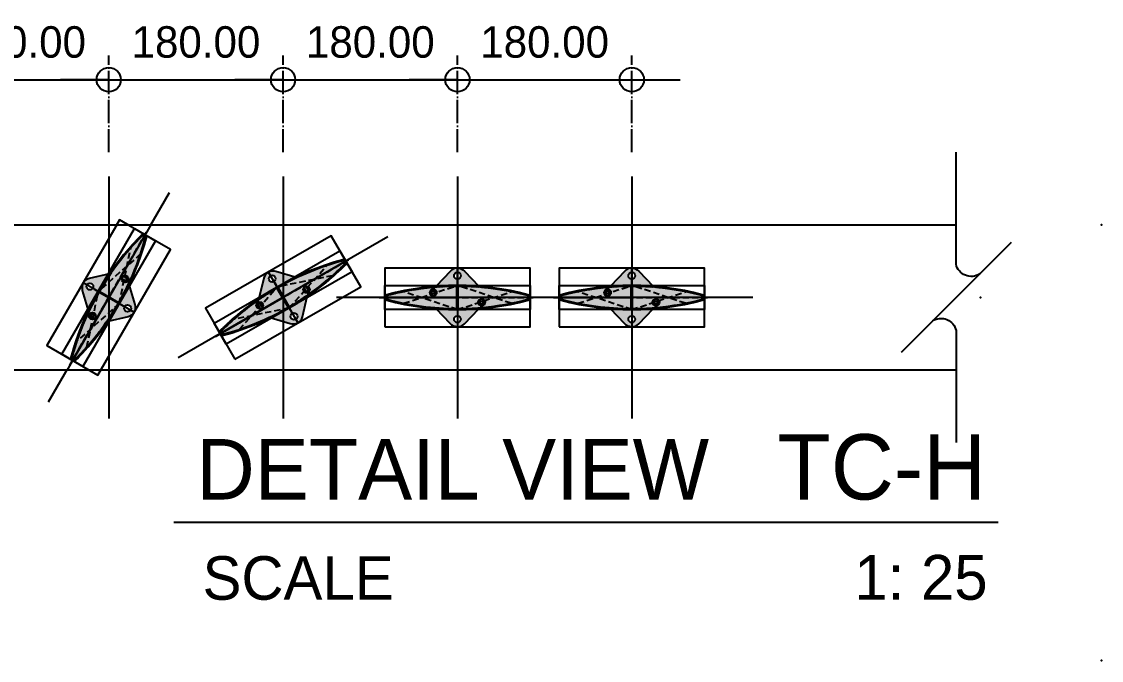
# Model space of a CAD drawing. Header units: millimetres. Extents: x -244126 to 368105, y -173968 to 259060.
# Drawn here: x 69860 to 70975, y 63390 to 64050 of the extents above; entities that cross this region are included whole.
import ezdxf
from ezdxf.enums import TextEntityAlignment as Align

# ---------------------------------------------------------------- set-up
doc = ezdxf.new("R2010")
doc.units = ezdxf.units.MM
doc.header["$MEASUREMENT"] = 0
for name, pattern in [('ACAD_ISO04W100', [30, 24, -3, 0, -3]), ('BORDER2', [22.225, 6.35, -3.175, 6.35, -3.175, 0, -3.175]), ('CENTER', [2, 1.25, -0.25, 0.25, -0.25]), ('HIDDEN', [9.525, 6.35, -3.175]), ('TA_GL_000.00010', [0.000275, 0.0001, -2.5e-05, 2.5e-05, -2.5e-05, 0.0001])]:
    doc.linetypes.add(name, pattern=pattern)
for name, color, linetype in [('000 - D I M', 6, 'Continuous'), ('000 - GRID', 8, 'CENTER'), ('000 - H A T C H', 8, 'Continuous'), ('000 - H I D D E N', 7, 'Continuous'), ('000 - SYMBOL CON', 1, 'Continuous'), ('000 - T E X T', 4, 'Continuous'), ('000 - WIPEOUT', 250, 'Continuous'), ('001 - ASCESSORIES', 1, 'Continuous'), ('002 - STRUCTURAL STEEL', 4, 'Continuous'), ('A03_SUN LOUVER', 7, 'Continuous')]:
    doc.layers.add(name, color=color, linetype=linetype)
doc.styles.add('Cetury Gothic', font='GOTHIC.TTF')
doc.styles.add('CORDIA', font='cordia.shx')
doc.styles.add('TA', font='Cordia New.ttf', dxfattribs={"height": 4.5})
doc.dimstyles.new('DIM C-C', dxfattribs={"dimtxt": 0.18, "dimasz": 0.1, "dimexe": 0.1, "dimexo": 0.1, "dimgap": 0.09, "dimtad": 1, "dimtoh": 1, "dimzin": 0, "dimdsep": 46, "dimtxsty": 'CORDIA', "dimblk": 'ORIGIN', "dimcen": 0.1, "dimdle": 0.1, "dimclrd": 40, "dimclre": 140, "dimclrt": 3, "dimadec": 0, "dimazin": 0, "dimtfac": 1, "dimtix": 1, "dimtmove": 2, "dimatfit": 3, "dimfxl": 1, "dimtolj": 1, "dimtzin": 0, "dimarcsym": 0})

# ---------------------------------------------------------------- blocks, each defined once
blk = doc.blocks.new('*U917')
at = {"color": 0}
blk.add_wipeout([(-75, 3060), (75, 3060), (75, 0), (-75, 0)], dxfattribs=at).dxf.layer = '000 - WIPEOUT'
at = {"layer": '002 - STRUCTURAL STEEL', "color": 0, "linetype": 'ByBlock'}
blk.add_lwpolyline([(-75, 3060), (75, 3060), (75, 0), (-75, 0)], close=True, dxfattribs=at)
blk = doc.blocks.new('000 - ASSCESSORIES_FAMELINE_AL.END_CAP_FOR_AF_150_TOP_VIEW')
at = {"layer": '000 - H A T C H'}
h = blk.add_hatch(dxfattribs=at)
h.set_pattern_fill('DOTS', color=8, scale=20)
h.set_pattern_definition([(0, (-55991.9054, -45153.6776), (0.625, 1.25), [0, -1.25])])
h.paths.add_polyline_path([(-22.1, 11.6, 0.045886), (-72.8, 2.9, 0.339294), (-75, 0), (0, 0), (0, 19, -0.414214), (-3.5, 22.5, -0.414214), (0, 26), (0, 30.4, 0.18442), (-7.3, 27.3)])
h.paths.add_polyline_path([(-21.5, 5, -1), (-28.5, 5, -1)], flags=16)
h.paths.add_polyline_path([(75, 0, 0.339294), (72.8, 2.9, 0.045886), (22.1, 11.6), (7.3, 27.3, 0.18442), (0, 30.4), (0, 26, -0.414214), (3.5, 22.5, -0.414214), (0, 19), (0, 0)])
h.paths.add_polyline_path([(-7.3, -27.3, 0.18442), (0, -30.4), (0, -26, -0.414214), (-3.5, -22.5, -0.414214), (0, -19), (0, 0), (-75, 0, 0.339294), (-72.8, -2.9, 0.045886), (-22.1, -11.6)])
h.paths.add_polyline_path([(0, -19, -0.414214), (3.5, -22.5, -0.414214), (0, -26), (0, -30.4, 0.18442), (7.3, -27.3), (22.1, -11.6, 0.045886), (72.8, -2.9, 0.339294), (75, 0), (0, 0)])
h.paths.add_polyline_path([(21.5, -5, -1), (28.5, -5, -1)], flags=16)
at = {"color": 250}
blk.add_lwpolyline([(-75, -30.4), (75, -30.4), (75, 30.4), (-75, 30.4)], close=True, dxfattribs=at)
at = {"layer": '000 - SYMBOL CON', "color": 250}
for p, q in [((0, 0), (0, 30.4)), ((0, 0), (0, 30.4)), ((-75, 0), (0, 0)), ((-75, 0), (0, 0)), ((75, 0), (0, 0)), ((0, 0), (0, -30.4)), ((75, 0), (0, 0)), ((0, 0), (0, -30.4))]:
    blk.add_line(p, q, dxfattribs=at)
at = {"layer": '001 - ASCESSORIES', "color": 0}
for points in [[(0, 30.4, 0.18442), (-7.3, 27.3), (-22.1, 11.6, 0.045886), (-72.8, 2.9, 0.339294), (-75, 0)], [(0, 30.4, -0.18442), (7.3, 27.3), (22.1, 11.6, -0.045886), (72.8, 2.9, -0.339294), (75, 0)], [(0, -30.4, -0.18442), (-7.3, -27.3), (-22.1, -11.6, -0.045886), (-72.8, -2.9, -0.339294), (-75, 0)], [(0, -30.4, 0.18442), (7.3, -27.3), (22.1, -11.6, 0.045886), (72.8, -2.9, 0.339294), (75, 0)]]:
    blk.add_lwpolyline(points, format="xyb", dxfattribs=at)
for centre in [(0, 22.5), (-25, 5), (25, -5), (0, -22.5)]:
    blk.add_circle(centre, 3.5, dxfattribs=at)
blk = doc.blocks.new('000 - FAMELINE_AL.SUN_LV_AF_150_CUT_VIEW')
at = {"layer": '000 - H A T C H'}
h = blk.add_hatch(dxfattribs=at)
h.set_pattern_fill('ANSI32', color=256, scale=0.1)
h.set_pattern_definition([(45, (-10310.8226, 5765.5874), (-0.67351921, 0.67351921), []), (45, (-10310.3736, 5765.5874), (-0.67351921, 0.67351921), [])])
edge = h.paths.add_edge_path(flags=16)
edge.add_arc((-0.8, -11.2), 0.3, 269.8359, 360)
edge.add_line((-0.5, -11.2), (-0.5, 11.2))
edge.add_arc((-0.8, 11.2), 0.3, 0, 90.1641)
edge.add_arc((0, -268.1), 279.6, 90.1641, 94.9125)
edge.add_arc((-23.9, 10), 0.5, 94.9125, 180)
edge.add_line((-24.4, 10), (-24.4, 8.2))
edge.add_arc((-23.9, 8.2), 0.5, 180, 250.8308)
edge.add_arc((-25, 5), 2.85, -44.534, 70.8308, ccw=False)
edge.add_arc((-23.4, 3.4), 0.6, 135.466, 315.466, ccw=False)
edge.add_arc((-25, 5), 1.65, 315.466, 584.534)
edge.add_arc((-26.6, 3.4), 0.6, -135.466, 44.534, ccw=False)
edge.add_arc((-25, 5), 2.85, 109.1692, 224.534, ccw=False)
edge.add_arc((-26.1, 8.2), 0.5, 289.1692, 360)
edge.add_line((-25.6, 8.2), (-25.6, 9.8))
edge.add_arc((-26.1, 9.8), 0.5, 0, 95.366)
edge.add_arc((0, -268.1), 279.6, 95.366, 105.0329)
edge.add_arc((-72, 0), 2, 105.0329, 254.9671)
edge.add_arc((0, 268.1), 279.6, 254.9671, 269.8359)
edge = h.paths.add_edge_path(flags=16)
edge.add_arc((23.9, -8.2), 0.5, 0, 70.8308)
edge.add_arc((25, -5), 2.85, 135.466, 250.8308, ccw=False)
edge.add_arc((23.4, -3.4), 0.6, -44.534, 135.466, ccw=False)
edge.add_arc((25, -5), 1.65, 135.466, 404.534)
edge.add_arc((26.6, -3.4), 0.6, 44.534, 224.534, ccw=False)
edge.add_arc((25, -5), 2.85, -70.8308, 44.534, ccw=False)
edge.add_arc((26.1, -8.2), 0.5, 109.1692, 180)
edge.add_line((25.6, -8.2), (25.6, -9.8))
edge.add_arc((26.1, -9.8), 0.5, 180, 275.366)
edge.add_arc((0, 268.1), 279.6, 275.366, 285.0329)
edge.add_arc((72, 0), 2, 285.0329, 434.9671)
edge.add_arc((0, -268.1), 279.6, 74.9671, 89.8359)
edge.add_arc((0.8, 11.2), 0.3, 89.8359, 180)
edge.add_line((0.5, 11.2), (0.5, -11.2))
edge.add_arc((0.8, -11.2), 0.3, 180, 270.1641)
edge.add_arc((0, 268.1), 279.6, 270.1641, 274.9125)
edge.add_arc((23.9, -10), 0.5, 274.9125, 360)
edge.add_line((24.4, -10), (24.4, -8.2))
edge = h.paths.add_edge_path()
edge.add_arc((72, 0), 3, 285.0329, 434.9671)
edge.add_arc((0, -268.1), 280.6, 74.9671, 105.0329)
edge.add_arc((-72, 0), 3, 105.0329, 254.9671)
edge.add_arc((0, 268.1), 280.6, 254.9671, 285.0329)
edge = h.paths.add_edge_path(flags=16)
edge.add_line((-0.5, 0), (0.5, 0))
h = blk.add_hatch(color=250, dxfattribs=at)
h.dxf.hatch_style = 1
edge = h.paths.add_edge_path()
edge.add_arc((72, 0), 3, 285.0329, 434.9671)
edge.add_arc((0, -268.1), 280.6, 74.9671, 105.0329)
edge.add_arc((-72, 0), 3, 105.0329, 254.9671)
edge.add_arc((0, 268.1), 280.6, 254.9671, 285.0329)
at = {"layer": '000 - H I D D E N', "color": 8, "linetype": 'HIDDEN'}
for p, q in [((-55.4, -6), (0, 12.5)), ((55.4, -6), (0, 12.5)), ((0, -12.5), (-55.6, 5.9)), ((0, -12.5), (55.6, 5.9))]:
    blk.add_line(p, q, dxfattribs=at)
at = {"layer": '000 - H I D D E N', "color": 250, "linetype": 'HIDDEN'}
for p, q in [((0, 17.4), (0, -17.4)), ((-80.7, 0), (80.7, 0))]:
    blk.add_line(p, q, dxfattribs=at)
at = {"layer": 'A03_SUN LOUVER', "color": 0}
blk.add_line((-0.5, 0), (0.5, 0), dxfattribs=at)
for points in [[(72.8, -2.9, 0.766871), (72.8, 2.9, 0.131944), (-72.8, 2.9, 0.766871), (-72.8, -2.9, 0.131944)], [(-0.8, -11.5, 0.415053), (-0.5, -11.2), (-0.5, 11.2, 0.415053), (-0.8, 11.5, 0.020722), (-23.9, 10.5, 0.389318), (-24.4, 10), (-24.4, 8.2, 0.319289), (-24.1, 7.7, -0.550692), (-23, 3, -1), (-23.8, 3.8, 2.386714), (-26.2, 3.8, -1), (-27, 3, -0.550692), (-25.9, 7.7, 0.319289), (-25.6, 8.2), (-25.6, 9.8, 0.441918), (-26.1, 10.3, 0.042205), (-72.5, 1.9, 0.766871), (-72.5, -1.9, 0.064968)], [(24.4, -8.2, 0.319289), (24.1, -7.7, -0.550692), (23, -3, -1), (23.8, -3.8, 2.386714), (26.2, -3.8, -1), (27, -3, -0.550692), (25.9, -7.7, 0.319289), (25.6, -8.2), (25.6, -9.8, 0.441918), (26.1, -10.3, 0.042205), (72.5, -1.9, 0.766871), (72.5, 1.9, 0.064968), (0.8, 11.5, 0.415053), (0.5, 11.2), (0.5, -11.2, 0.415053), (0.8, -11.5, 0.020722), (23.9, -10.5, 0.389318), (24.4, -10)]]:
    blk.add_lwpolyline(points, format="xyb", close=True, dxfattribs=at)
at = {"layer": 'Defpoints', "color": 250}
blk.add_lwpolyline([(75, -12.5), (-75, -12.5), (-75, 12.5), (75, 12.5)], close=True, dxfattribs=at)
blk = doc.blocks.new('*U894')
at = {"color": 3}
blk.add_point((0, -150), dxfattribs=at)
at = {"layer": '000 - GRID', "color": 0, "linetype": 'ByBlock'}
blk.add_line((0, 50), (0, -200), dxfattribs=at)
at = {"layer": '000 - GRID', "color": 0}
blk.add_point((0, 0), dxfattribs=at)
at = {"style": 'TA', "flags": 1}
blk.add_attdef('LOCATION', (6, 6), '', height=4.5, dxfattribs=at)
blk = doc.blocks.new('*U1624')
at = {"layer": '000 - GRID', "linetype": 'ByBlock', "rotation": 270}
blk.add_blockref('*U894', (75, 0), dxfattribs=at)
at = {"layer": '001 - ASCESSORIES', "color": 1}
blk.add_blockref('000 - ASSCESSORIES_FAMELINE_AL.END_CAP_FOR_AF_150_TOP_VIEW', (0, 0), dxfattribs=at)
at = {"layer": 'A03_SUN LOUVER', "color": 0}
blk.add_blockref('000 - FAMELINE_AL.SUN_LV_AF_150_CUT_VIEW', (0, 0), dxfattribs=at)
blk = doc.blocks.new('_Origin')
at = {"color": 0, "linetype": 'ByBlock', "lineweight": -2}
blk.add_line((0, 0), (-1, 0), dxfattribs=at)
blk.add_circle((0, 0), 0.5, dxfattribs=at)
blk = doc.blocks.new('*D2048')
at = {"layer": '000 - D I M', "color": 140, "linetype": 'ACAD_ISO04W100', "lineweight": -2, "transparency": 16777216}
for p, q in [((69769.8, 63915.4), (69769.8, 64015.4)), ((69949.8, 63915.4), (69949.8, 64015.4))]:
    blk.add_line(p, q, dxfattribs=at)
at = {"layer": '000 - D I M', "color": 40, "lineweight": -2, "transparency": 16777216}
for p, q in [((69744.8, 63990.4), (69719.8, 63990.4)), ((69769.8, 63990.4), (69949.8, 63990.4)), ((69974.8, 63990.4), (69999.8, 63990.4))]:
    blk.add_line(p, q, dxfattribs=at)
at = {"layer": 'Defpoints', "color": 0, "transparency": 16777216}
for p in [(69949.8, 63990.4), (69769.8, 63890.4), (69949.8, 63890.4)]:
    blk.add_point(p, dxfattribs=at)
at = {"layer": '000 - D I M', "color": 40, "lineweight": -2, "transparency": 16777216, "xscale": 25, "yscale": 25, "zscale": 25}
blk.add_blockref('_Origin', (69769.8, 63990.4), dxfattribs=at)
at = {"layer": '000 - D I M', "color": 40, "lineweight": -2, "transparency": 16777216, "xscale": 25, "yscale": 25, "zscale": 25, "rotation": 180}
blk.add_blockref('_Origin', (69949.8, 63990.4), dxfattribs=at)
at = {"layer": '000 - D I M', "color": 3, "transparency": 16777216, "insert": (69859.8, 64029.2), "char_height": 32.5, "attachment_point": 5, "style": 'CORDIA'}
blk.add_mtext('\\A1;180.00', dxfattribs=at)
blk = doc.blocks.new('*D2049')
at = {"layer": '000 - D I M', "color": 140, "linetype": 'ACAD_ISO04W100', "lineweight": -2, "transparency": 16777216}
for p, q in [((69949.8, 63915.4), (69949.8, 64015.4)), ((70129.8, 63915.4), (70129.8, 64015.4))]:
    blk.add_line(p, q, dxfattribs=at)
at = {"layer": '000 - D I M', "color": 40, "lineweight": -2, "transparency": 16777216}
for p, q in [((69924.8, 63990.4), (69899.8, 63990.4)), ((69949.8, 63990.4), (70129.8, 63990.4)), ((70154.8, 63990.4), (70179.8, 63990.4))]:
    blk.add_line(p, q, dxfattribs=at)
at = {"layer": 'Defpoints', "color": 0, "transparency": 16777216}
for p in [(70129.8, 63990.4), (69949.8, 63890.4), (70129.8, 63890.4)]:
    blk.add_point(p, dxfattribs=at)
at = {"layer": '000 - D I M', "color": 40, "lineweight": -2, "transparency": 16777216, "xscale": 25, "yscale": 25, "zscale": 25}
blk.add_blockref('_Origin', (69949.8, 63990.4), dxfattribs=at)
at = {"layer": '000 - D I M', "color": 40, "lineweight": -2, "transparency": 16777216, "xscale": 25, "yscale": 25, "zscale": 25, "rotation": 180}
blk.add_blockref('_Origin', (70129.8, 63990.4), dxfattribs=at)
at = {"layer": '000 - D I M', "color": 3, "transparency": 16777216, "insert": (70039.8, 64029.2), "char_height": 32.5, "attachment_point": 5, "style": 'CORDIA'}
blk.add_mtext('\\A1;180.00', dxfattribs=at)
blk = doc.blocks.new('*D2050')
at = {"layer": '000 - D I M', "color": 140, "linetype": 'ACAD_ISO04W100', "lineweight": -2, "transparency": 16777216}
for p, q in [((70129.8, 63915.4), (70129.8, 64015.4)), ((70309.8, 63915.4), (70309.8, 64015.4))]:
    blk.add_line(p, q, dxfattribs=at)
at = {"layer": '000 - D I M', "color": 40, "lineweight": -2, "transparency": 16777216}
for p, q in [((70104.8, 63990.4), (70079.8, 63990.4)), ((70129.8, 63990.4), (70309.8, 63990.4)), ((70334.8, 63990.4), (70359.8, 63990.4))]:
    blk.add_line(p, q, dxfattribs=at)
at = {"layer": 'Defpoints', "color": 0, "transparency": 16777216}
for p in [(70309.8, 63990.4), (70129.8, 63890.4), (70309.8, 63890.4)]:
    blk.add_point(p, dxfattribs=at)
at = {"layer": '000 - D I M', "color": 40, "lineweight": -2, "transparency": 16777216, "xscale": 25, "yscale": 25, "zscale": 25}
blk.add_blockref('_Origin', (70129.8, 63990.4), dxfattribs=at)
at = {"layer": '000 - D I M', "color": 40, "lineweight": -2, "transparency": 16777216, "xscale": 25, "yscale": 25, "zscale": 25, "rotation": 180}
blk.add_blockref('_Origin', (70309.8, 63990.4), dxfattribs=at)
at = {"layer": '000 - D I M', "color": 3, "transparency": 16777216, "insert": (70219.8, 64029.2), "char_height": 32.5, "attachment_point": 5, "style": 'CORDIA'}
blk.add_mtext('\\A1;180.00', dxfattribs=at)
blk = doc.blocks.new('*D2051')
at = {"layer": '000 - D I M', "color": 140, "linetype": 'ACAD_ISO04W100', "lineweight": -2, "transparency": 16777216}
for p, q in [((70309.8, 63915.4), (70309.8, 64015.4)), ((70489.8, 63915.4), (70489.8, 64015.4))]:
    blk.add_line(p, q, dxfattribs=at)
at = {"layer": '000 - D I M', "color": 40, "lineweight": -2, "transparency": 16777216}
for p, q in [((70284.8, 63990.4), (70259.8, 63990.4)), ((70309.8, 63990.4), (70489.8, 63990.4)), ((70514.8, 63990.4), (70539.8, 63990.4))]:
    blk.add_line(p, q, dxfattribs=at)
at = {"layer": 'Defpoints', "color": 0, "transparency": 16777216}
for p in [(70489.8, 63990.4), (70309.8, 63890.4), (70489.8, 63890.4)]:
    blk.add_point(p, dxfattribs=at)
at = {"layer": '000 - D I M', "color": 40, "lineweight": -2, "transparency": 16777216, "xscale": 25, "yscale": 25, "zscale": 25}
blk.add_blockref('_Origin', (70309.8, 63990.4), dxfattribs=at)
at = {"layer": '000 - D I M', "color": 40, "lineweight": -2, "transparency": 16777216, "xscale": 25, "yscale": 25, "zscale": 25, "rotation": 180}
blk.add_blockref('_Origin', (70489.8, 63990.4), dxfattribs=at)
at = {"layer": '000 - D I M', "color": 3, "transparency": 16777216, "insert": (70399.8, 64029.2), "char_height": 32.5, "attachment_point": 5, "style": 'CORDIA'}
blk.add_mtext('\\A1;180.00', dxfattribs=at)
blk = doc.blocks.new('*U910')
at = {"color": 3}
blk.add_wipeout([(1.375, 1.006), (1.184, 0.931), (1.025, 0.8), (0.917, 0.625), (0.871, 0.424), (0.89, 0.219), (0.974, 0.031), (-0.969, 1.974), (-0.885, 1.787), (-0.866, 1.583), (-0.913, 1.384), (-1.021, 1.21), (-1.179, 1.079), (-1.37, 1.006), (-5.997, 1.005), (-5.997, -1.995), (6, -1.994), (6, 1.006)], dxfattribs=at).dxf.layer = '000 - WIPEOUT'
at = {"color": 250}
blk.add_lwpolyline([(6, 1.006), (6, 1.006)], dxfattribs=at)
at = {"color": 3}
blk.add_point((0.003, 0.003), dxfattribs=at)
at = {"layer": '000 - SYMBOL CON', "color": 0, "extrusion": (0, 0, -1)}
blk.add_line((2.269, -1.263), (-2.269, 3.275), dxfattribs=at)
at = {"layer": '000 - SYMBOL CON', "color": 0}
for p, q in [((-1.37, 1.006), (-5.997, 1.005)), ((1.375, 1.006), (6, 1.006))]:
    blk.add_line(p, q, dxfattribs=at)
at = {"layer": '000 - SYMBOL CON', "color": 0, "extrusion": (0, 0, -1)}
for centre, radius, start, end in [((1.499, 1.626), 0.634, 146.7272, 258.2728), ((-1.507, 0.382), 0.638, 326.68, 78.0794)]:
    blk.add_arc(centre, radius, start, end, dxfattribs=at)
blk = doc.blocks.new('*U914')
at = {"color": 4}
blk.add_line((-4.258, 5.701), (-38.309, 5.701), dxfattribs=at)
at = {"linetype": 'TA_GL_000.00010'}
blk.add_point((0, 18), dxfattribs=at)
blk.add_point((0, 0))
at = {"color": 4, "linetype": 'BORDER2', "style": 'Cetury Gothic'}
blk.add_text('SCALE', height=1.8, dxfattribs=at).set_placement((-37.12, 2.508))
at = {"color": 0, "style": 'TA'}
for tag, p in [('HEADING2', (-37.379, 10.65)), ('HEADING', (-37.379, 6.65))]:
    blk.add_attdef(tag, p, '', height=2.5, dxfattribs=at)
for tag, height, p in [('LO', 2.7, (-4.758, 6.65)), ('SC', 1.85, (-4.7, 2.508))]:
    blk.add_attdef(tag, text='', height=height, dxfattribs=at).set_placement(p, align=Align.RIGHT)

msp = doc.modelspace()

# ---------------------------------------------------------------- block references
at = {"color": 3, "rotation": 270}
msp.add_blockref('*U917', (67789.76344, 63765.40292), dxfattribs=at)

# ---------------------------------------------------------------- dimensions: what is measured, and where the dimension line sits
at = {"layer": '000 - D I M', "color": 3}
for base, p1, p2, picture, middle in [((69949.76344, 63990.40292), (69769.76344, 63890.40292), (69949.76344, 63890.40292), '*D2048', (69859.76344, 64029.15292)), ((70129.76344, 63990.40292), (69949.76344, 63890.40292), (70129.76344, 63890.40292), '*D2049', (70039.76344, 64029.15292)), ((70309.76344, 63990.40292), (70129.76344, 63890.40292), (70309.76344, 63890.40292), '*D2050', (70219.76344, 64029.15292)), ((70489.76344, 63990.40292), (70309.76344, 63890.40292), (70489.76344, 63890.40292), '*D2051', (70399.76344, 64029.15292))]:
    dim = msp.add_linear_dim(base=base, p1=p1, p2=p2, dimstyle='DIM C-C', override={"dimscale": 250, "dimtxt": 0.13}, dxfattribs=at)
    dim.commit()
    dim.dimension.update_dxf_attribs({"geometry": picture, "text_midpoint": middle})

# ---------------------------------------------------------------- next in the draw order: block references
at = {"color": 3}
for p, rotation in [((69949.76344, 63765.40292), 59.99999999999999), ((70129.76344, 63765.40292), 30)]:
    msp.add_blockref('*U1624', p, dxfattribs=dict(at, rotation=rotation))
for p in [(70309.76344, 63765.40292), (70489.76344, 63765.40292)]:
    msp.add_blockref('*U1624', p, dxfattribs=at)
at = {"layer": '000 - GRID', "linetype": 'ByBlock'}
for p in [(69949.76344, 63840.40292), (70129.76344, 63840.40292), (70309.76344, 63840.40292), (70489.76344, 63840.40292)]:
    msp.add_blockref('*U894', p, dxfattribs=at)
at = {"layer": '000 - SYMBOL CON', "color": 2, "xscale": 25, "yscale": 25, "zscale": 25, "rotation": 90}
msp.add_blockref('*U910', (70849.76344, 63765.40292), dxfattribs=at)

# ---------------------------------------------------------------- next in the draw order: block references
at = {"layer": '000 - T E X T', "xscale": 25, "yscale": 25, "zscale": 25}
msp.add_blockref('*U914', (70974.61965, 63390.40292), dxfattribs=at).add_auto_attribs({'HEADING': 'DETAIL VIEW', 'LO': 'TC-H', 'SC': '1: 25'})

doc.saveas('drawing.dxf')
